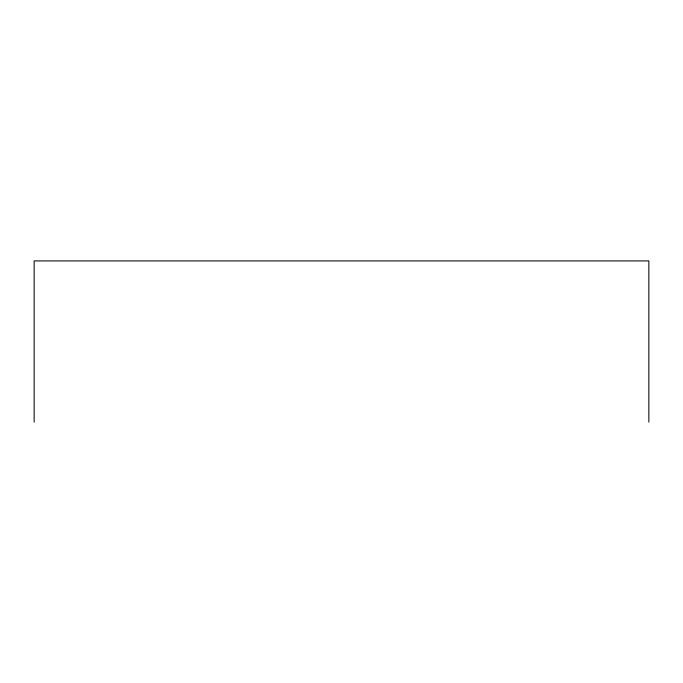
<?xml version="1.0" encoding="UTF-8"?>
<svg xmlns="http://www.w3.org/2000/svg" width="683" height="683" viewBox="0 0 683 683"><rect width="100%" height="100%" fill="white"/><g stroke="black" fill="none" stroke-linecap="round" stroke-linejoin="round"><path stroke-width="1.02" d="M648.85 422.085L648.85 260.915L34.15 260.915L34.15 422.085"/></g></svg>
